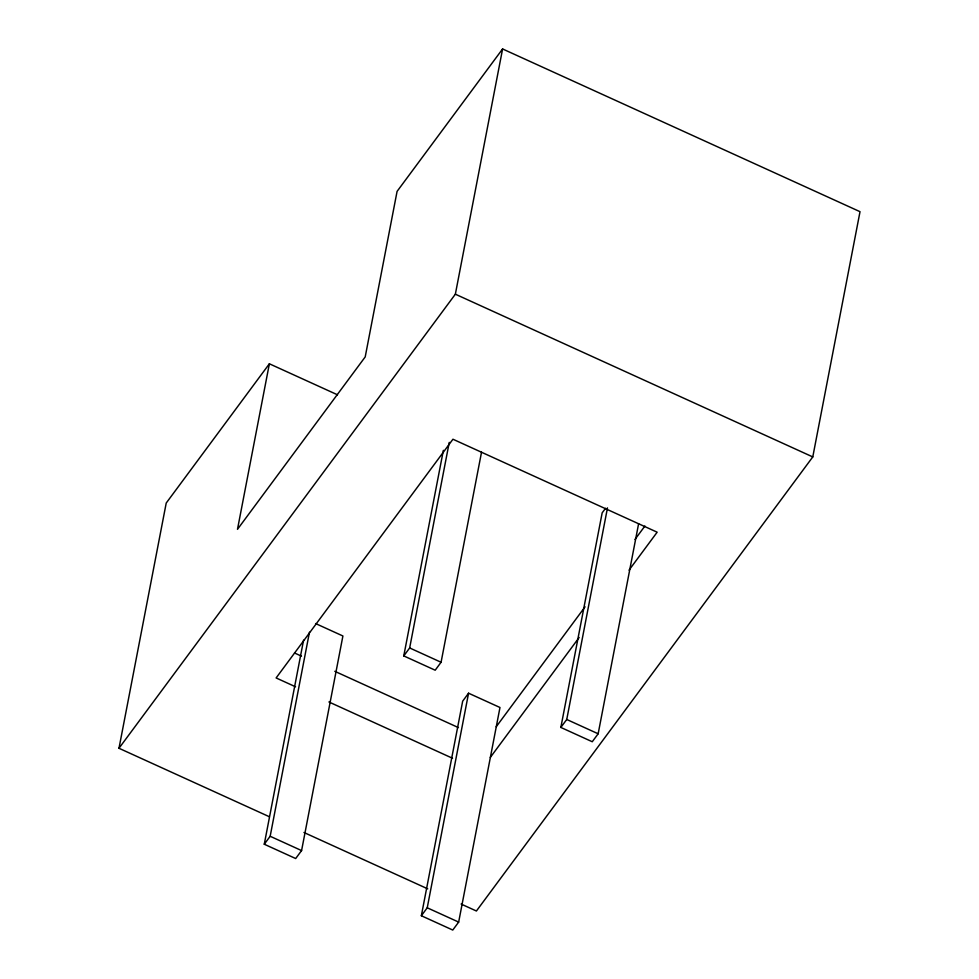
<?xml version="1.0" encoding="UTF-8"?>
<svg xmlns="http://www.w3.org/2000/svg" width="979" height="979" viewBox="0 0 979 979"><rect width="100%" height="100%" fill="white"/><g stroke="black" fill="none" stroke-linecap="round" stroke-linejoin="round"><path stroke-width="1.47" d="M269.188 816.657L118.985 748.274L166.222 503.035L269.372 363.784L337.51 394.806M269.372 363.784L237.493 529.321L365.204 356.919L397.082 191.382L502.594 48.95L860.015 211.684L812.778 456.924L476.406 911.008L461.109 904.045M315.593 623.55L342.907 635.983L301.581 850.58L295.682 858.534L264.269 844.228L303.576 640.144M264.269 844.228L270.167 836.274L309.462 632.189M118.985 748.274L455.357 294.19L502.594 48.95M481.533 452.176L441.076 662.257L435.19 670.211L403.776 655.918L443.365 450.328M403.776 655.918L409.663 647.951L449.251 442.373M421.349 915.744L462.675 701.16L468.562 693.205L499.975 707.499L458.661 922.096L452.763 930.05L421.349 915.744L427.236 907.79L468.562 693.205M638.614 523.692L598.157 733.773L592.258 741.739L560.845 727.434L602.171 512.837L605.536 508.297M560.845 727.434L566.743 719.479L607.482 507.881M496.194 726.785L585.063 606.821M634.943 539.49L644.916 526.029M490.295 757.44L579.164 637.476M629.032 570.145L657.154 532.197L452.947 439.228L276.115 677.945L295.572 686.793M455.357 294.19L812.778 456.924M409.663 647.951L441.076 662.257M566.743 719.479L598.157 733.773M294.52 652.981L301.471 656.138M334.806 671.313L458.441 727.605M328.907 701.967L452.531 758.26M303.955 832.493L427.737 888.846M270.167 836.274L301.581 850.58M427.236 907.79L458.661 922.096"/></g></svg>
